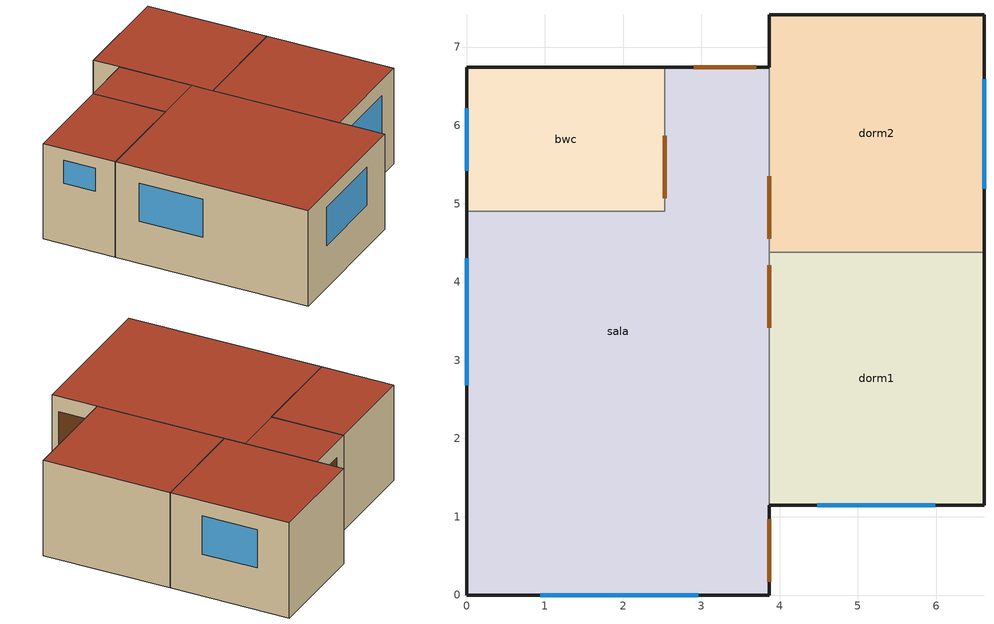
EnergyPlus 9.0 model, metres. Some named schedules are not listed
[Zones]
dorm1
 floor othersideconditionsmodel (piso): 3.87,4.38 6.61,4.38 6.61,1.15 3.87,1.15 z0
 wall outside (par_ext): 3.87,1.15 6.61,1.15 6.61,4.38 z0:2.5
 wall to sala (par_int): 3.87,4.38 3.87,1.15 z0:2.5
 wall to dorm2 (par_int): 6.61,4.38 3.87,4.38 z0:2.5
 window (vidro): 4.48,1.15 5.99,1.15 z1.1:2.1
 door inside (porta): 3.87,4.21 3.87,3.42 z0:2.1
 roof outside (cob): 3.87,1.15 6.61,1.15 6.61,4.38 3.87,4.38 z2.5
dorm2
 floor othersideconditionsmodel (piso): 3.87,7.41 6.61,7.41 6.61,4.38 3.87,4.38 z0
 wall outside (par_ext): 6.61,4.38 6.61,7.41 3.87,7.41 3.87,6.74 z0:2.5
 wall to sala (par_int): 3.87,6.74 3.87,4.38 z0:2.5
 window (vidro): 6.61,5.19 6.61,6.59 z1.1:2.1
 door inside (porta): 3.87,5.35 3.87,4.55 z0:2.1
 roof outside (cob): 3.87,4.38 6.61,4.38 6.61,7.41 3.87,7.41 z2.5
sala
 floor othersideconditionsmodel (piso): 2.53,6.74 3.87,6.74 3.87,0 0,0 0,4.9 2.53,4.9 z0
 wall outside (par_ext): 0,4.9 0,0 3.87,0 3.87,1.15 / 3.87,6.74 2.53,6.74 z0:2.5
 wall to bwc (par_int): 2.53,6.74 2.53,4.9 0,4.9 z0:2.5
 window (vidro): 0,4.3 0,2.68 / 0.94,0 2.96,0 z1.1:2.1
 door (porta): 3.87,0.17 3.87,0.97 / 3.7,6.74 2.9,6.74 z0:2.1
 door inside (porta): 2.53,5.87 2.53,5.07 z0:2.1
 roof outside (cob): 0,0 3.87,0 3.87,4.9 0,4.9 z2.5; 2.53,4.9 3.87,4.9 3.87,6.74 2.53,6.74 z2.5
bwc
 floor othersideconditionsmodel (piso): 0,6.74 2.53,6.74 2.53,4.9 0,4.9 z0
 wall outside (par_ext): 2.53,6.74 0,6.74 0,4.9 z0:2.5
 window (vidro): 0,6.22 0,5.42 z1.6:2.2
 roof outside (cob): 0,4.9 2.53,4.9 2.53,6.74 0,6.74 z2.5
[Building]
unifamiliar: North Axis {deg}=0; Terrain=City; Loads Convergence Tolerance Value=0.04; Temperature Convergence Tolerance Value {deltaC}=0.4; Solar Distribution=FullInteriorAndExteriorWithReflections; Maximum Number of Warmup Days=25; Minimum Number of Warmup Days=6
[Site:GroundTemperature:Undisturbed:FiniteDifference]
groundtemp_finitediff: 1, 1250, 1200, 30, 50, 0.4
[Site:GroundDomain:Slab]
grounddomain_slab: 10, 1, 5, 1, 1250, 1200, 30, 50, Site:GroundTemperature:Undisturbed:FiniteDifference, groundtemp_finitediff, 0.4, ground_coupled_oscm, OnGrade, No, Full, No, Timestep, 1.6, 6
[Material] Thermal Absorptance=0.9
Name | Roughness | Thickness {m} | Conductivity {W/m-K} | Density {kg/m3} | Specific Heat {J/kg-K} | Solar Absorptance | Visible Absorptance
ref_par_int_abs0.5; ref_piso_abs0.5; ref_laje_abs0.5 | Rough | 0.1 | 1.75 | 2200 | 1000 | 0.5 | 0.5
porta_mad_3cm_abs0.5 | MediumSmooth | 0.03 | 0.15 | 650 | 2300 | 0.5 | 0.5
ref_par_ext_abs0.58 | Rough | 0.1 | 1.75 | 2200 | 1000 | 0.58 | 0.58
ref_telha_abs0.65 | MediumRough | 0.006 | 0.65 | 1700 | 840 | 0.65 | 0.65
[Material:AirGap]
ref_camara_ar_cob: Thermal Resistance {m2-K/W}=0.21
[WindowMaterial:Glazing]
ref_vidro: Optical Data Type=SpectralAverage; Thickness {m}=0.003; Solar Transmittance at Normal Incidence=0.837; Front Side Solar Reflectance at Normal Incidence=0.075; Back Side Solar Reflectance at Normal Incidence=0.075; Visible Transmittance at Normal Incidence=0.898; Front Side Visible Reflectance at Normal Incidence=0.081; Back Side Visible Reflectance at Normal Incidence=0.081; Infrared Transmittance at Normal Incidence=0; Front Side Infrared Hemispherical Emissivity=0.84; Back Side Infrared Hemispherical Emissivity=0.84; Conductivity {W/m-K}=0.9; Dirt Correction Factor for Solar and Visible Transmittance=1; Solar Diffusing=No; Young's modulus {Pa}=72000000000; Poisson's ratio=0.22
[Construction]
piso: ref_piso_abs0.5
cob: ref_telha_abs0.65, ref_camara_ar_cob, ref_laje_abs0.5
par_ext: ref_par_ext_abs0.58
par_int: ref_par_int_abs0.5
porta: porta_mad_3cm_abs0.5
vidro: ref_vidro
[Zone] Multiplier=1
sala; dorm1; dorm2; bwc
[SurfaceProperty:OtherSideConditionsModel]
ground_coupled_oscm: Type of Modeling=GroundCoupledSurface
[AirflowNetwork:SimulationControl]
CasaMCMV: AirflowNetwork Control=MultizoneWithoutDistribution; Wind Pressure Coefficient Type=SurfaceAverageCalculation; Height Selection for Local Wind Pressure Calculation=OpeningHeight; Building Type=LowRise; Maximum Number of Iterations=500; Initialization Type=LinearInitializationMethod; Relative Airflow Convergence Tolerance=0.0001; Absolute Airflow Convergence Tolerance {kg/s}=0.000001; Convergence Acceleration Limit=-.5; Azimuth Angle of Long Axis of Building {deg}=0; Ratio of Building Width Along Short Axis to Width Along Long Axis=0.85
[AirflowNetwork:MultiZone:Surface] Window/Door Opening Factor, or Crack Factor=1; Minimum Venting Open Factor=0
Name | Leakage Component | Ventilation Control Mode | Ventilation Control Zone Temperature Setpoint Schedule | Venting Availability Schedule
sala_jan_0_01e; sala_jan_0_00i | abertura_janela | Temperature | sch_vn_tempcontrole_janela | sch_vn_sala
sala_portaex_0_00d; sala_portaex_0_00s; bwc_portain_0_00d | abertura_porta | NoVent
dorm1_jan_0_00i; dorm2_jan_0_00d | abertura_janela | Temperature | sch_vn_tempcontrole_janela | sch_vn_dorm
bwc_jan_0_00e | abertura_janela | Constant
dorm1_portain_0_00e; dorm2_portain_0_01e | abertura_porta | Constant
[AirflowNetwork:MultiZone:Component:DetailedOpening] Type of Rectangular Large Vertical Opening (LVO)=NonPivoted; Extra Crack Length or Height of Pivoting Axis {m}=0; Number of Sets of Opening Factor Data=2; Opening Factor 1=0; Discharge Coefficient for Opening Factor 1=0.001; Width Factor for Opening Factor 1=0; Height Factor for Opening Factor 1=1; Start Height Factor for Opening Factor 1=0; Opening Factor 2=1; Discharge Coefficient for Opening Factor 2=0.6; Height Factor for Opening Factor 2=1; Start Height Factor for Opening Factor 2=0
Name | Air Mass Flow Coefficient When Opening is Closed {kg/s-m} | Air Mass Flow Exponent When Opening is Closed | Width Factor for Opening Factor 2
abertura_porta | 0.0024 | 0.59 | 1
abertura_janela | 0.00063 | 0.63 | 0.45
